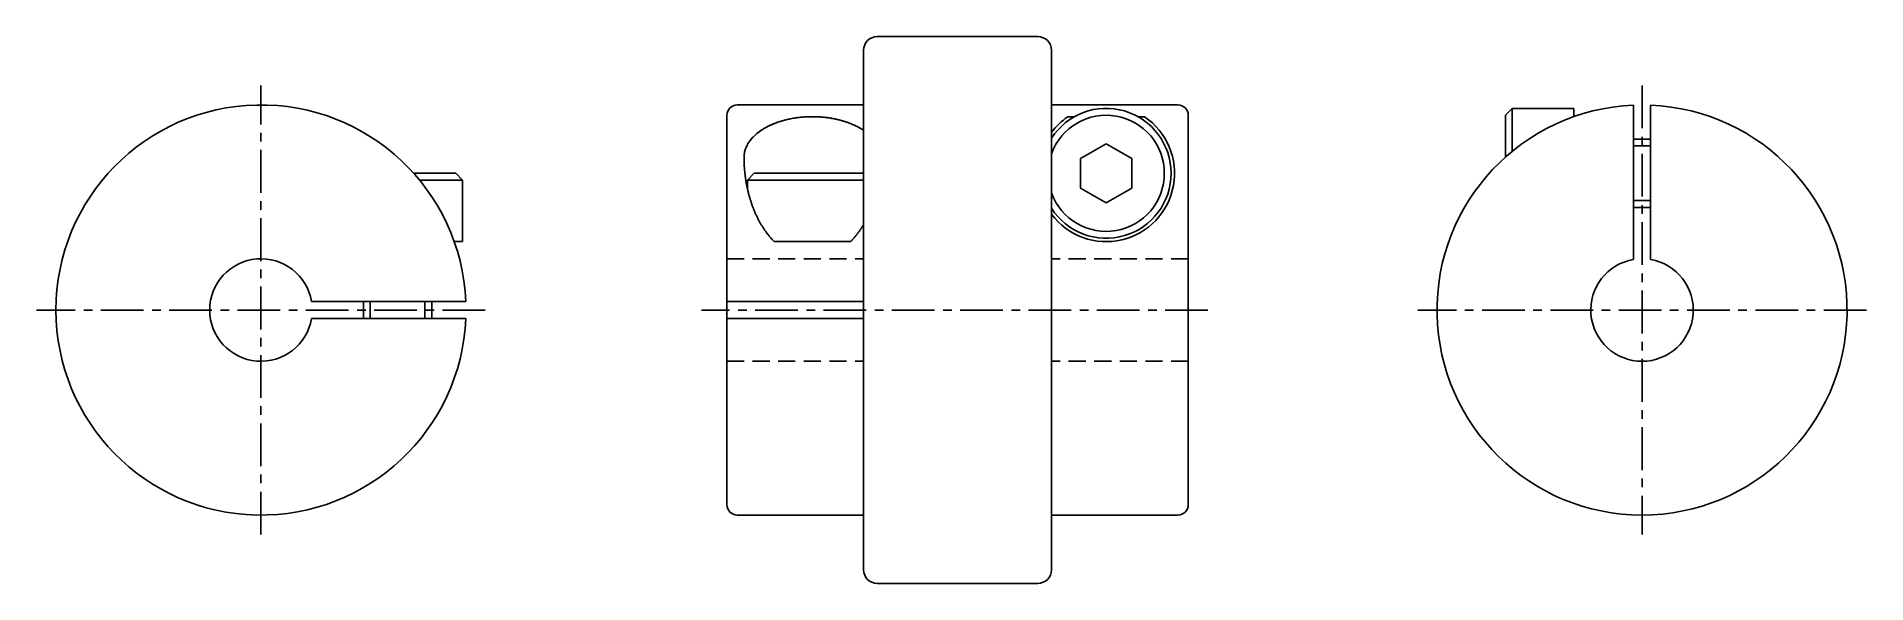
# Model space of a CAD drawing. Extents: x 52 to 105.5, y 55.8 to 109.9.
# Drawn here: x 52 to 105.5, y 93.9 to 109.9 of the extents above; entities outside this region: 2.
import ezdxf

# ---------------------------------------------------------------- set-up
doc = ezdxf.new("R2010")
doc.units = 0
doc.linetypes.add('CENTER', pattern=[2, 1.25, -0.25, 0.25, -0.25])
doc.linetypes.add('DASHED', pattern=[0.75, 0.5, -0.25])
doc.layers.get('0').update_dxf_attribs({"linetype": 'CONTINUOUS'})
doc.layers.add('CENTER', color=1, linetype='CENTER')
doc.styles.add('MISUMI', font='txt.shx')

msp = doc.modelspace()

# ---------------------------------------------------------------- linework, layer by layer
at = {"color": 7, "linetype": 'CONTINUOUS'}
for p, q in [((81.278, 109.913), (76.578, 109.913)), ((76.178, 101.913), (76.178, 109.513)), ((81.678, 101.913), (81.678, 109.513)), ((76.178, 107.913), (72.478, 107.913)), ((76.128, 107.913), (72.478, 107.913)), ((76.128, 107.913), (72.478, 107.913)), ((81.678, 107.913), (85.378, 107.913)), ((95.161, 107.813), (94.961, 107.613)), ((95.161, 107.813), (96.961, 107.813)), ((95.161, 107.813), (95.161, 106.556)), ((96.961, 107.813), (96.961, 107.57)), ((98.711, 107.908), (98.711, 103.392)), ((99.211, 107.908), (99.211, 103.392)), ((72.178, 107.613), (72.178, 101.913)), ((72.178, 107.613), (72.178, 101.913)), ((82.348, 107.57), (82.158, 107.57)), ((84.398, 107.57), (84.208, 107.57)), ((85.678, 107.613), (85.678, 101.913)), ((94.961, 107.613), (94.961, 106.385)), ((83.278, 106.779), (82.528, 106.346)), ((84.028, 106.346), (83.278, 106.779)), ((99.211, 106.913), (98.711, 106.913)), ((82.528, 106.346), (82.528, 105.48)), ((84.028, 105.48), (84.028, 106.346)), ((64.239, 105.913), (63.011, 105.913)), ((64.439, 105.713), (63.182, 105.713)), ((64.439, 105.713), (64.239, 105.913)), ((64.439, 105.713), (64.439, 103.913)), ((72.778, 105.713), (72.978, 105.913)), ((76.178, 105.713), (72.778, 105.713)), ((72.778, 105.713), (72.778, 105.455)), ((76.178, 105.913), (72.978, 105.913)), ((82.528, 105.48), (83.278, 105.047)), ((83.278, 105.047), (84.028, 105.48)), ((99.211, 104.913), (98.711, 104.913)), ((64.439, 103.913), (64.196, 103.913)), ((73.563, 103.913), (75.794, 103.913)), ((75.794, 103.913), (73.563, 103.913)), ((64.534, 102.163), (60.018, 102.163)), ((61.539, 101.663), (61.539, 102.163)), ((63.539, 101.663), (63.539, 102.163)), ((72.178, 102.163), (76.178, 102.163)), ((72.178, 96.213), (72.178, 101.913)), ((76.178, 101.913), (76.178, 94.313)), ((81.678, 101.913), (81.678, 94.313)), ((85.678, 96.213), (85.678, 101.913)), ((64.534, 101.663), (60.018, 101.663)), ((72.178, 101.663), (76.178, 101.663)), ((76.178, 95.913), (72.478, 95.913)), ((81.678, 95.913), (85.378, 95.913)), ((81.278, 93.913), (76.578, 93.913))]:
    msp.add_line(p, q, dxfattribs=at)
at = {"color": 3, "linetype": 'CONTINUOUS'}
for p, q in [((99.211, 106.713), (98.711, 106.713)), ((99.211, 105.113), (98.711, 105.113)), ((61.739, 101.663), (61.739, 102.163)), ((63.339, 101.663), (63.339, 102.163))]:
    msp.add_line(p, q, dxfattribs=at)
at = {"color": 3, "linetype": 'DASHED'}
for p, q in [((72.178, 103.413), (76.178, 103.413)), ((85.678, 103.413), (81.678, 103.413)), ((72.178, 100.413), (76.178, 100.413)), ((85.678, 100.413), (81.678, 100.413))]:
    msp.add_line(p, q, dxfattribs=at)
at = {"color": 7, "linetype": 'CONTINUOUS'}
for points in [[(76.178, 107.169, 0), (76.153, 107.186, 0), (76.127, 107.202, 0), (76.101, 107.218, 0), (76.074, 107.234, 0), (76.047, 107.249, 0), (76.019, 107.264, 0), (75.99, 107.279, 0), (75.962, 107.294, 0), (75.933, 107.308, 0), (75.903, 107.322, 0), (75.873, 107.335, 0), (75.842, 107.349, 0), (75.811, 107.361, 0), (75.78, 107.374, 0), (75.748, 107.386, 0), (75.716, 107.398, 0), (75.684, 107.409, 0), (75.651, 107.42, 0), (75.618, 107.431, 0), (75.584, 107.441, 0), (75.55, 107.451, 0), (75.516, 107.461, 0), (75.482, 107.47, 0), (75.447, 107.479, 0), (75.412, 107.487, 0), (75.376, 107.495, 0), (75.341, 107.503, 0), (75.305, 107.51, 0), (75.269, 107.517, 0), (75.233, 107.523, 0), (75.197, 107.529, 0), (75.16, 107.535, 0), (75.123, 107.54, 0), (75.086, 107.545, 0), (75.049, 107.549, 0), (75.012, 107.553, 0), (74.975, 107.557, 0), (74.937, 107.56, 0), (74.9, 107.563, 0), (74.862, 107.565, 0), (74.825, 107.567, 0), (74.787, 107.568, 0), (74.749, 107.569, 0), (74.711, 107.57, 0), (74.674, 107.57, 0), (74.636, 107.57, 0), (74.598, 107.569, 0), (74.56, 107.568, 0), (74.522, 107.566, 0), (74.485, 107.564, 0), (74.447, 107.562, 0), (74.41, 107.559, 0), (74.372, 107.556, 0), (74.335, 107.552, 0), (74.298, 107.548, 0), (74.261, 107.544, 0), (74.224, 107.539, 0), (74.187, 107.534, 0), (74.151, 107.528, 0), (74.114, 107.522, 0), (74.078, 107.515, 0), (74.042, 107.509, 0), (74.007, 107.501, 0), (73.971, 107.493, 0), (73.936, 107.485, 0), (73.901, 107.477, 0), (73.866, 107.468, 0), (73.832, 107.459, 0), (73.798, 107.449, 0), (73.764, 107.439, 0), (73.73, 107.429, 0), (73.697, 107.418, 0), (73.665, 107.407, 0), (73.632, 107.395, 0), (73.6, 107.383, 0), (73.569, 107.371, 0), (73.537, 107.358, 0), (73.506, 107.345, 0), (73.476, 107.332, 0), (73.446, 107.318, 0), (73.416, 107.305, 0), (73.387, 107.29, 0), (73.359, 107.276, 0), (73.331, 107.261, 0), (73.303, 107.245, 0), (73.276, 107.23, 0), (73.249, 107.214, 0), (73.223, 107.198, 0), (73.197, 107.181, 0), (73.172, 107.165, 0), (73.147, 107.148, 0), (73.123, 107.13, 0), (73.1, 107.113, 0), (73.077, 107.095, 0), (73.055, 107.077, 0), (73.033, 107.059, 0), (73.012, 107.04, 0), (72.991, 107.022, 0), (72.971, 107.003, 0), (72.952, 106.983, 0), (72.933, 106.964, 0), (72.915, 106.944, 0), (72.897, 106.924, 0), (72.88, 106.904, 0), (72.864, 106.884, 0), (72.849, 106.864, 0), (72.834, 106.843, 0), (72.819, 106.822, 0), (72.806, 106.802, 0), (72.793, 106.781, 0), (72.78, 106.759, 0), (72.769, 106.738, 0), (72.758, 106.717, 0), (72.748, 106.695, 0), (72.738, 106.673, 0), (72.729, 106.652, 0), (72.721, 106.63, 0), (72.714, 106.608, 0), (72.707, 106.586, 0), (72.701, 106.564, 0), (72.696, 106.542, 0), (72.691, 106.519, 0), (72.687, 106.497, 0), (72.684, 106.475, 0), (72.681, 106.452, 0), (72.68, 106.43, 0), (72.678, 106.408, 0), (72.678, 106.385, 0)], [(76.128, 107.201, 0), (76.102, 107.217, 0), (76.076, 107.233, 0), (76.049, 107.248, 0), (76.022, 107.263, 0), (75.994, 107.278, 0), (75.966, 107.292, 0), (75.937, 107.306, 0), (75.908, 107.32, 0), (75.878, 107.333, 0), (75.848, 107.346, 0), (75.818, 107.359, 0), (75.787, 107.371, 0), (75.756, 107.383, 0), (75.724, 107.395, 0), (75.692, 107.406, 0), (75.66, 107.417, 0), (75.628, 107.428, 0), (75.595, 107.438, 0), (75.561, 107.448, 0), (75.528, 107.458, 0), (75.494, 107.467, 0), (75.46, 107.476, 0), (75.426, 107.484, 0), (75.391, 107.492, 0), (75.356, 107.5, 0), (75.321, 107.507, 0), (75.286, 107.514, 0), (75.25, 107.521, 0), (75.214, 107.527, 0), (75.178, 107.532, 0), (75.142, 107.538, 0), (75.106, 107.543, 0), (75.07, 107.547, 0), (75.033, 107.551, 0), (74.996, 107.555, 0), (74.96, 107.558, 0), (74.923, 107.561, 0), (74.886, 107.564, 0), (74.849, 107.566, 0), (74.811, 107.567, 0), (74.774, 107.569, 0), (74.737, 107.569, 0), (74.7, 107.57, 0), (74.663, 107.57, 0), (74.626, 107.57, 0), (74.588, 107.569, 0), (74.551, 107.568, 0), (74.514, 107.566, 0), (74.477, 107.564, 0), (74.44, 107.562, 0), (74.403, 107.559, 0), (74.366, 107.555, 0), (74.329, 107.552, 0), (74.293, 107.548, 0), (74.257, 107.543, 0), (74.22, 107.539, 0), (74.184, 107.533, 0), (74.148, 107.528, 0), (74.112, 107.522, 0), (74.077, 107.515, 0), (74.041, 107.508, 0), (74.006, 107.501, 0), (73.971, 107.494, 0), (73.936, 107.486, 0), (73.902, 107.477, 0), (73.868, 107.468, 0), (73.834, 107.459, 0), (73.8, 107.45, 0), (73.767, 107.44, 0), (73.734, 107.43, 0), (73.701, 107.419, 0), (73.669, 107.408, 0), (73.637, 107.397, 0), (73.606, 107.385, 0), (73.574, 107.373, 0), (73.544, 107.361, 0), (73.513, 107.348, 0), (73.483, 107.335, 0), (73.453, 107.322, 0), (73.424, 107.308, 0), (73.395, 107.294, 0), (73.367, 107.28, 0), (73.339, 107.265, 0), (73.312, 107.25, 0), (73.285, 107.235, 0), (73.258, 107.22, 0), (73.233, 107.204, 0), (73.207, 107.188, 0), (73.182, 107.172, 0), (73.158, 107.155, 0), (73.134, 107.138, 0), (73.11, 107.121, 0), (73.088, 107.103, 0), (73.065, 107.086, 0), (73.043, 107.068, 0), (73.022, 107.05, 0), (73.002, 107.031, 0), (72.982, 107.013, 0), (72.962, 106.994, 0), (72.944, 106.975, 0), (72.925, 106.956, 0), (72.908, 106.936, 0), (72.891, 106.917, 0), (72.874, 106.897, 0), (72.859, 106.877, 0), (72.843, 106.857, 0), (72.829, 106.837, 0), (72.815, 106.816, 0), (72.802, 106.795, 0), (72.789, 106.775, 0), (72.777, 106.754, 0), (72.766, 106.733, 0), (72.755, 106.712, 0), (72.746, 106.69, 0), (72.736, 106.669, 0), (72.728, 106.648, 0), (72.72, 106.626, 0), (72.713, 106.604, 0), (72.706, 106.583, 0), (72.7, 106.561, 0), (72.695, 106.539, 0), (72.691, 106.517, 0), (72.687, 106.495, 0), (72.684, 106.473, 0), (72.681, 106.451, 0), (72.68, 106.429, 0), (72.678, 106.407, 0), (72.678, 106.385, 0)], [(76.128, 107.201, 0), (76.102, 107.217, 0), (76.076, 107.233, 0), (76.049, 107.248, 0), (76.022, 107.263, 0), (75.994, 107.278, 0), (75.966, 107.292, 0), (75.937, 107.306, 0), (75.908, 107.32, 0), (75.878, 107.333, 0), (75.848, 107.346, 0), (75.818, 107.359, 0), (75.787, 107.371, 0), (75.756, 107.383, 0), (75.724, 107.395, 0), (75.692, 107.406, 0), (75.66, 107.417, 0), (75.628, 107.428, 0), (75.595, 107.438, 0), (75.561, 107.448, 0), (75.528, 107.458, 0), (75.494, 107.467, 0), (75.46, 107.476, 0), (75.426, 107.484, 0), (75.391, 107.492, 0), (75.356, 107.5, 0), (75.321, 107.507, 0), (75.286, 107.514, 0), (75.25, 107.521, 0), (75.214, 107.527, 0), (75.178, 107.532, 0), (75.142, 107.538, 0), (75.106, 107.543, 0), (75.07, 107.547, 0), (75.033, 107.551, 0), (74.996, 107.555, 0), (74.96, 107.558, 0), (74.923, 107.561, 0), (74.886, 107.564, 0), (74.849, 107.566, 0), (74.811, 107.567, 0), (74.774, 107.569, 0), (74.737, 107.569, 0), (74.7, 107.57, 0), (74.663, 107.57, 0), (74.626, 107.57, 0), (74.588, 107.569, 0), (74.551, 107.568, 0), (74.514, 107.566, 0), (74.477, 107.564, 0), (74.44, 107.562, 0), (74.403, 107.559, 0), (74.366, 107.555, 0), (74.329, 107.552, 0), (74.293, 107.548, 0), (74.257, 107.543, 0), (74.22, 107.539, 0), (74.184, 107.533, 0), (74.148, 107.528, 0), (74.112, 107.522, 0), (74.077, 107.515, 0), (74.041, 107.508, 0), (74.006, 107.501, 0), (73.971, 107.494, 0), (73.936, 107.486, 0), (73.902, 107.477, 0), (73.868, 107.468, 0), (73.834, 107.459, 0), (73.8, 107.45, 0), (73.767, 107.44, 0), (73.734, 107.43, 0), (73.701, 107.419, 0), (73.669, 107.408, 0), (73.637, 107.397, 0), (73.606, 107.385, 0), (73.574, 107.373, 0), (73.544, 107.361, 0), (73.513, 107.348, 0), (73.483, 107.335, 0), (73.453, 107.322, 0), (73.424, 107.308, 0), (73.395, 107.294, 0), (73.367, 107.28, 0), (73.339, 107.265, 0), (73.312, 107.25, 0), (73.285, 107.235, 0), (73.258, 107.22, 0), (73.233, 107.204, 0), (73.207, 107.188, 0), (73.182, 107.172, 0), (73.158, 107.155, 0), (73.134, 107.138, 0), (73.11, 107.121, 0), (73.088, 107.103, 0), (73.065, 107.086, 0), (73.043, 107.068, 0), (73.022, 107.05, 0), (73.002, 107.031, 0), (72.982, 107.013, 0), (72.962, 106.994, 0), (72.944, 106.975, 0), (72.925, 106.956, 0), (72.908, 106.936, 0), (72.891, 106.917, 0), (72.874, 106.897, 0), (72.859, 106.877, 0), (72.843, 106.857, 0), (72.829, 106.837, 0), (72.815, 106.816, 0), (72.802, 106.795, 0), (72.789, 106.775, 0), (72.777, 106.754, 0), (72.766, 106.733, 0), (72.755, 106.712, 0), (72.746, 106.69, 0), (72.736, 106.669, 0), (72.728, 106.648, 0), (72.72, 106.626, 0), (72.713, 106.604, 0), (72.706, 106.583, 0), (72.7, 106.561, 0), (72.695, 106.539, 0), (72.691, 106.517, 0), (72.687, 106.495, 0), (72.684, 106.473, 0), (72.681, 106.451, 0), (72.68, 106.429, 0), (72.678, 106.407, 0), (72.678, 106.385, 0)], [(72.678, 106.385, 0), (72.678, 106.362, 0), (72.678, 106.34, 0), (72.679, 106.317, 0), (72.679, 106.294, 0), (72.68, 106.271, 0), (72.68, 106.249, 0), (72.681, 106.226, 0), (72.682, 106.203, 0), (72.683, 106.18, 0), (72.684, 106.158, 0), (72.685, 106.135, 0), (72.686, 106.112, 0), (72.688, 106.09, 0), (72.69, 106.067, 0), (72.691, 106.044, 0), (72.693, 106.022, 0), (72.695, 105.999, 0), (72.697, 105.976, 0), (72.699, 105.954, 0), (72.701, 105.931, 0), (72.704, 105.909, 0), (72.706, 105.886, 0), (72.709, 105.864, 0), (72.712, 105.842, 0), (72.715, 105.819, 0), (72.718, 105.797, 0), (72.721, 105.774, 0), (72.724, 105.752, 0), (72.727, 105.73, 0), (72.731, 105.708, 0), (72.734, 105.686, 0), (72.738, 105.663, 0), (72.742, 105.641, 0), (72.745, 105.619, 0), (72.749, 105.597, 0), (72.754, 105.575, 0), (72.758, 105.554, 0), (72.762, 105.532, 0), (72.766, 105.51, 0), (72.771, 105.488, 0), (72.776, 105.466, 0), (72.78, 105.445, 0), (72.785, 105.423, 0), (72.79, 105.402, 0), (72.795, 105.38, 0), (72.801, 105.359, 0), (72.806, 105.337, 0), (72.811, 105.316, 0), (72.817, 105.295, 0), (72.823, 105.274, 0), (72.828, 105.253, 0), (72.834, 105.232, 0), (72.84, 105.211, 0), (72.846, 105.19, 0), (72.853, 105.169, 0), (72.859, 105.148, 0), (72.865, 105.127, 0), (72.872, 105.107, 0), (72.878, 105.086, 0), (72.885, 105.066, 0), (72.892, 105.045, 0), (72.899, 105.025, 0), (72.906, 105.005, 0), (72.913, 104.985, 0), (72.92, 104.965, 0), (72.928, 104.945, 0), (72.935, 104.925, 0), (72.943, 104.905, 0), (72.95, 104.885, 0), (72.958, 104.866, 0), (72.966, 104.846, 0), (72.974, 104.827, 0), (72.982, 104.807, 0), (72.99, 104.788, 0), (72.998, 104.769, 0), (73.007, 104.75, 0), (73.015, 104.731, 0), (73.024, 104.712, 0), (73.032, 104.693, 0), (73.041, 104.674, 0), (73.05, 104.656, 0), (73.059, 104.637, 0), (73.068, 104.619, 0), (73.077, 104.6, 0), (73.086, 104.582, 0), (73.095, 104.564, 0), (73.105, 104.546, 0), (73.114, 104.528, 0), (73.124, 104.511, 0), (73.134, 104.493, 0), (73.143, 104.475, 0), (73.153, 104.458, 0), (73.163, 104.441, 0), (73.173, 104.423, 0), (73.183, 104.406, 0), (73.194, 104.389, 0), (73.204, 104.373, 0), (73.214, 104.356, 0), (73.225, 104.339, 0), (73.235, 104.323, 0), (73.246, 104.306, 0), (73.257, 104.29, 0), (73.267, 104.274, 0), (73.278, 104.258, 0), (73.289, 104.242, 0), (73.3, 104.226, 0), (73.311, 104.211, 0), (73.323, 104.195, 0), (73.334, 104.18, 0), (73.345, 104.165, 0), (73.357, 104.149, 0), (73.368, 104.134, 0), (73.38, 104.12, 0), (73.391, 104.105, 0), (73.403, 104.09, 0), (73.415, 104.076, 0), (73.427, 104.062, 0), (73.439, 104.047, 0), (73.451, 104.033, 0), (73.463, 104.019, 0), (73.475, 104.006, 0), (73.487, 103.992, 0), (73.5, 103.978, 0), (73.512, 103.965, 0), (73.525, 103.952, 0), (73.537, 103.939, 0), (73.55, 103.926, 0), (73.562, 103.913, 0)], [(75.794, 103.913, 0), (75.797, 103.916, 0), (75.8, 103.92, 0), (75.804, 103.923, 0), (75.807, 103.927, 0), (75.81, 103.93, 0), (75.814, 103.933, 0), (75.817, 103.937, 0), (75.82, 103.94, 0), (75.823, 103.943, 0), (75.827, 103.947, 0), (75.83, 103.95, 0), (75.833, 103.954, 0), (75.837, 103.957, 0), (75.84, 103.961, 0), (75.843, 103.964, 0), (75.846, 103.968, 0), (75.85, 103.971, 0), (75.853, 103.975, 0), (75.856, 103.978, 0), (75.859, 103.982, 0), (75.862, 103.985, 0), (75.866, 103.989, 0), (75.869, 103.992, 0), (75.872, 103.996, 0), (75.875, 103.999, 0), (75.879, 104.003, 0), (75.882, 104.007, 0), (75.885, 104.01, 0), (75.888, 104.014, 0), (75.891, 104.017, 0), (75.894, 104.021, 0), (75.898, 104.025, 0), (75.901, 104.028, 0), (75.904, 104.032, 0), (75.907, 104.036, 0), (75.91, 104.039, 0), (75.913, 104.043, 0), (75.917, 104.047, 0), (75.92, 104.05, 0), (75.923, 104.054, 0), (75.926, 104.058, 0), (75.929, 104.061, 0), (75.932, 104.065, 0), (75.935, 104.069, 0), (75.939, 104.073, 0), (75.942, 104.076, 0), (75.945, 104.08, 0), (75.948, 104.084, 0), (75.951, 104.088, 0), (75.954, 104.092, 0), (75.957, 104.095, 0), (75.96, 104.099, 0), (75.963, 104.103, 0), (75.966, 104.107, 0), (75.969, 104.111, 0), (75.972, 104.115, 0), (75.975, 104.118, 0), (75.978, 104.122, 0), (75.982, 104.126, 0), (75.985, 104.13, 0), (75.988, 104.134, 0), (75.991, 104.138, 0), (75.994, 104.142, 0), (75.997, 104.146, 0), (76, 104.15, 0), (76.003, 104.154, 0), (76.006, 104.158, 0), (76.009, 104.162, 0), (76.012, 104.166, 0), (76.015, 104.17, 0), (76.018, 104.174, 0), (76.021, 104.178, 0), (76.024, 104.182, 0), (76.027, 104.186, 0), (76.029, 104.19, 0), (76.032, 104.194, 0), (76.035, 104.198, 0), (76.038, 104.202, 0), (76.041, 104.206, 0), (76.044, 104.21, 0), (76.047, 104.214, 0), (76.05, 104.218, 0), (76.053, 104.222, 0), (76.056, 104.226, 0), (76.059, 104.23, 0), (76.062, 104.234, 0), (76.064, 104.239, 0), (76.067, 104.243, 0), (76.07, 104.247, 0), (76.073, 104.251, 0), (76.076, 104.255, 0), (76.079, 104.259, 0), (76.082, 104.264, 0), (76.085, 104.268, 0), (76.088, 104.272, 0), (76.09, 104.276, 0), (76.093, 104.28, 0), (76.096, 104.285, 0), (76.099, 104.289, 0), (76.102, 104.293, 0), (76.104, 104.297, 0), (76.107, 104.302, 0), (76.11, 104.306, 0), (76.113, 104.31, 0), (76.116, 104.314, 0), (76.118, 104.319, 0), (76.121, 104.323, 0), (76.124, 104.327, 0), (76.127, 104.332, 0), (76.129, 104.336, 0), (76.132, 104.34, 0), (76.135, 104.345, 0), (76.138, 104.349, 0), (76.14, 104.353, 0), (76.143, 104.358, 0), (76.146, 104.362, 0), (76.149, 104.366, 0), (76.151, 104.371, 0), (76.154, 104.375, 0), (76.157, 104.38, 0), (76.159, 104.384, 0), (76.162, 104.388, 0), (76.165, 104.393, 0), (76.168, 104.397, 0), (76.17, 104.402, 0), (76.173, 104.406, 0), (76.175, 104.411, 0), (76.178, 104.415, 0)]]:
    msp.add_polyline3d(points, dxfattribs=at)
for centre, radius, start, end in [((76.578, 109.513), 0.4, 90, 180), ((81.278, 109.513), 0.4, 0, 90), ((58.539, 101.913), 6, 2.388, 357.612), ((72.478, 107.613), 0.3, 90, 180), ((83.278, 105.913), 1.9, 212.6369, 147.3631), ((85.378, 107.613), 0.3, 0, 90), ((98.961, 101.913), 6, 92.388, 87.612), ((83.278, 105.913), 1.7, 199.7499, 160.2501), ((83.278, 105.913), 2, 124.0625, 143.1301), ((83.278, 105.913), 2, 216.8699, 55.9375), ((58.539, 101.913), 1.5, 9.5941, 350.4059), ((98.961, 101.913), 1.5, 99.5941, 80.4059), ((72.478, 96.213), 0.3, 180, 270), ((85.378, 96.213), 0.3, 270, 0), ((76.578, 94.313), 0.4, 180, 270), ((81.278, 94.313), 0.4, 270, 0)]:
    msp.add_arc(centre, radius, start, end, dxfattribs=at)
at = {"layer": 'CENTER', "color": 1, "linetype": 'CENTER'}
for p, q in [((58.539, 95.346), (58.539, 108.48)), ((98.961, 108.48), (98.961, 95.346)), ((65.106, 101.913), (51.972, 101.913)), ((86.257, 101.913), (71.428, 101.913)), ((105.527, 101.913), (92.394, 101.913))]:
    msp.add_line(p, q, dxfattribs=at)

# ---------------------------------------------------------------- texts
at = {"color": 7, "linetype": 'CONTINUOUS', "style": 'MISUMI'}
for s, p in [('SCOC12-3-3', (52.648, 61.8)), ('SCOC12', (52.648, 55.8))]:
    msp.add_text(s, height=3, dxfattribs=at).set_placement(p)

doc.saveas('drawing.dxf')
